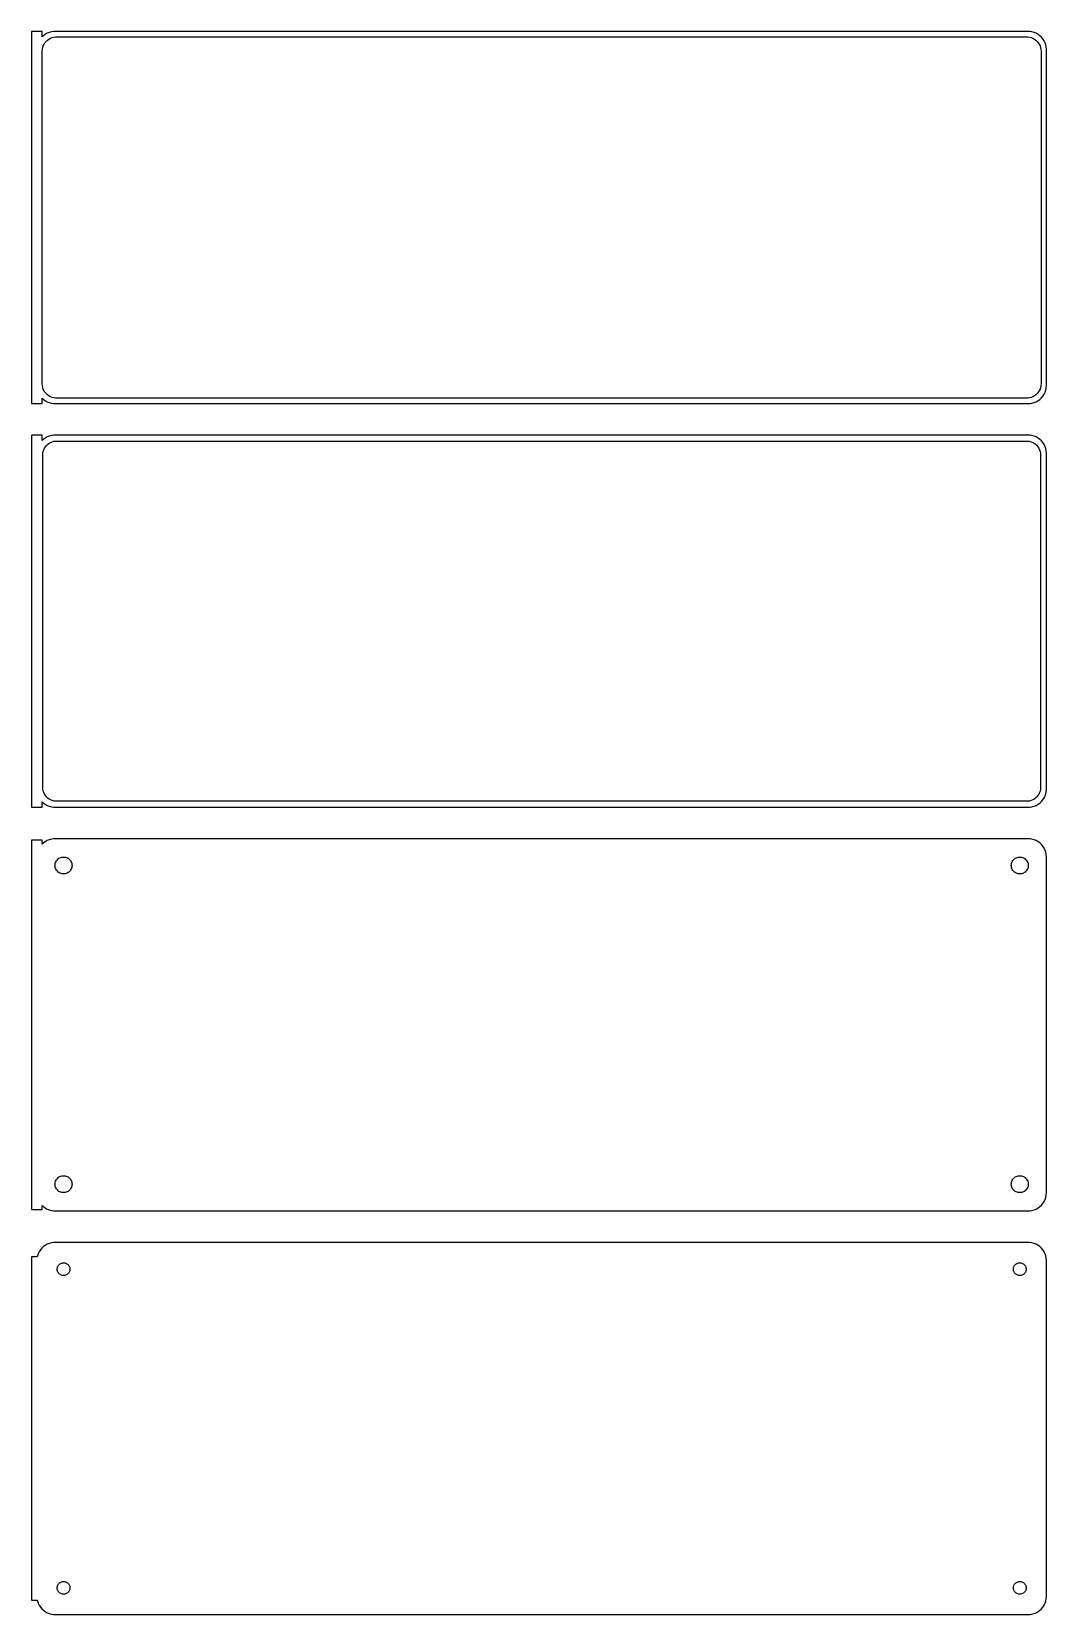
# Model space of a CAD drawing. Header units: metres. Extents: x -144 to 142, y 290 to 736.
import ezdxf

# ---------------------------------------------------------------- set-up
doc = ezdxf.new("R2010")
doc.units = ezdxf.units.M

msp = doc.modelspace()

# ---------------------------------------------------------------- linework, layer by layer
for p, q in [((-141, 736.49), (-144, 736.49)), ((-144, 736.49), (-144, 631.51)), ((-141, 735.059), (-141, 736.49)), ((-140.687, 735.353), (-141, 735.059)), ((-140.179, 735.722), (-140.687, 735.353)), ((-140.505, 732.927), (-140.236, 733.351)), ((-140.236, 733.351), (-139.916, 733.738)), ((-139.629, 736.024), (-140.179, 735.722)), ((-139.916, 733.738), (-139.55, 734.082)), ((-139.045, 736.255), (-139.629, 736.024)), ((-139.55, 734.082), (-139.143, 734.377)), ((-139.143, 734.377), (-138.703, 734.619)), ((-138.437, 736.411), (-139.045, 736.255)), ((-138.703, 734.619), (-138.236, 734.804)), ((-137.814, 736.49), (-138.437, 736.411)), ((-138.236, 734.804), (-137.75, 734.929)), ((137.814, 736.49), (-137.814, 736.49)), ((-137.75, 734.929), (-137.251, 734.992)), ((-137.251, 734.992), (137.251, 734.992)), ((137.251, 734.992), (137.75, 734.929)), ((137.75, 734.929), (138.236, 734.804)), ((138.437, 736.411), (137.814, 736.49)), ((138.236, 734.804), (138.703, 734.619)), ((139.045, 736.255), (138.437, 736.411)), ((138.703, 734.619), (139.143, 734.377)), ((139.629, 736.024), (139.045, 736.255)), ((139.143, 734.377), (139.55, 734.082)), ((139.55, 734.082), (139.916, 733.738)), ((140.179, 735.722), (139.629, 736.024)), ((139.916, 733.738), (140.236, 733.351)), ((140.687, 735.353), (140.179, 735.722)), ((140.236, 733.351), (140.505, 732.927)), ((141.145, 734.923), (140.687, 735.353)), ((141.545, 734.439), (141.145, 734.923)), ((141.882, 733.909), (141.545, 734.439)), ((142.149, 733.341), (141.882, 733.909)), ((142.343, 732.743), (142.149, 733.341)), ((-141, 731), (-140.968, 731.501)), ((-141, 637), (-141, 731)), ((-140.968, 731.501), (-140.874, 731.995)), ((-140.874, 731.995), (-140.719, 732.472)), ((-140.719, 732.472), (-140.505, 732.927)), ((140.505, 732.927), (140.719, 732.472)), ((140.719, 732.472), (140.874, 731.995)), ((140.874, 731.995), (140.968, 731.501)), ((140.968, 731.501), (141, 731)), ((141, 731), (141, 637)), ((142.461, 732.127), (142.343, 732.743)), ((142.5, 731.5), (142.461, 732.127)), ((142.5, 636.5), (142.5, 731.5)), ((-140.968, 636.499), (-141, 637)), ((-140.874, 636.005), (-140.968, 636.499)), ((-140.719, 635.528), (-140.874, 636.005)), ((-140.505, 635.073), (-140.719, 635.528)), ((-140.236, 634.649), (-140.505, 635.073)), ((140.505, 635.073), (140.236, 634.649)), ((140.719, 635.528), (140.505, 635.073)), ((140.874, 636.005), (140.719, 635.528)), ((140.968, 636.499), (140.874, 636.005)), ((141, 637), (140.968, 636.499)), ((142.149, 634.659), (142.343, 635.257)), ((142.343, 635.257), (142.461, 635.873)), ((142.461, 635.873), (142.5, 636.5)), ((-144, 631.51), (-141, 631.51)), ((-141, 632.941), (-140.687, 632.647)), ((-141, 631.51), (-141, 632.941)), ((-140.687, 632.647), (-140.179, 632.278)), ((-139.916, 634.262), (-140.236, 634.649)), ((-140.179, 632.278), (-139.629, 631.976)), ((-139.55, 633.918), (-139.916, 634.262)), ((-139.629, 631.976), (-139.045, 631.745)), ((-139.143, 633.623), (-139.55, 633.918)), ((-138.703, 633.381), (-139.143, 633.623)), ((-139.045, 631.745), (-138.437, 631.589)), ((-138.236, 633.196), (-138.703, 633.381)), ((-138.437, 631.589), (-137.814, 631.51)), ((-137.75, 633.071), (-138.236, 633.196)), ((-137.814, 631.51), (137.814, 631.51)), ((-137.251, 633.008), (-137.75, 633.071)), ((137.251, 633.008), (-137.251, 633.008)), ((137.75, 633.071), (137.251, 633.008)), ((138.236, 633.196), (137.75, 633.071)), ((137.814, 631.51), (138.437, 631.589)), ((138.703, 633.381), (138.236, 633.196)), ((138.437, 631.589), (139.045, 631.745)), ((139.143, 633.623), (138.703, 633.381)), ((139.045, 631.745), (139.629, 631.976)), ((139.55, 633.918), (139.143, 633.623)), ((139.916, 634.262), (139.55, 633.918)), ((139.629, 631.976), (140.179, 632.278)), ((140.236, 634.649), (139.916, 634.262)), ((140.179, 632.278), (140.687, 632.647)), ((140.687, 632.647), (141.145, 633.077)), ((141.145, 633.077), (141.545, 633.561)), ((141.545, 633.561), (141.882, 634.091)), ((141.882, 634.091), (142.149, 634.659)), ((-141, 622.49), (-144, 622.49)), ((-144, 622.49), (-144, 517.51)), ((-141, 621.059), (-141, 622.49)), ((-140.687, 621.353), (-141, 621.059)), ((-140.179, 621.722), (-140.687, 621.353)), ((-139.629, 622.024), (-140.179, 621.722)), ((-139.045, 622.255), (-139.629, 622.024)), ((-138.437, 622.411), (-139.045, 622.255)), ((-137.814, 622.49), (-138.437, 622.411)), ((137.814, 622.49), (-137.814, 622.49)), ((138.437, 622.411), (137.814, 622.49)), ((139.045, 622.255), (138.437, 622.411)), ((139.629, 622.024), (139.045, 622.255)), ((140.179, 621.722), (139.629, 622.024)), ((140.687, 621.353), (140.179, 621.722)), ((141.145, 620.923), (140.687, 621.353)), ((-140.873, 617), (-140.842, 617.485)), ((-140.873, 523), (-140.873, 617)), ((-140.842, 617.485), (-140.751, 617.963)), ((-140.751, 617.963), (-140.601, 618.426)), ((-140.601, 618.426), (-140.394, 618.866)), ((-140.394, 618.866), (-140.133, 619.276)), ((-140.133, 619.276), (-139.823, 619.651)), ((-139.823, 619.651), (-139.469, 619.984)), ((-139.469, 619.984), (-139.075, 620.27)), ((-139.075, 620.27), (-138.649, 620.504)), ((-138.649, 620.504), (-138.197, 620.683)), ((-138.197, 620.683), (-137.726, 620.804)), ((-137.726, 620.804), (-137.243, 620.865)), ((-137.243, 620.865), (137.243, 620.865)), ((137.243, 620.865), (137.726, 620.804)), ((137.726, 620.804), (138.197, 620.683)), ((138.197, 620.683), (138.649, 620.504)), ((138.649, 620.504), (139.075, 620.27)), ((139.075, 620.27), (139.469, 619.984)), ((139.469, 619.984), (139.823, 619.651)), ((139.823, 619.651), (140.133, 619.276)), ((140.133, 619.276), (140.394, 618.866)), ((140.394, 618.866), (140.601, 618.426)), ((140.601, 618.426), (140.751, 617.963)), ((140.751, 617.963), (140.842, 617.485)), ((140.842, 617.485), (140.873, 617)), ((140.873, 617), (140.873, 523)), ((141.545, 620.439), (141.145, 620.923)), ((141.882, 619.909), (141.545, 620.439)), ((142.149, 619.341), (141.882, 619.909)), ((142.343, 618.743), (142.149, 619.341)), ((142.461, 618.127), (142.343, 618.743)), ((142.5, 617.5), (142.461, 618.127)), ((142.5, 522.5), (142.5, 617.5)), ((-140.842, 522.515), (-140.873, 523)), ((140.873, 523), (140.842, 522.515)), ((-141, 518.941), (-140.687, 518.647)), ((-141, 517.51), (-141, 518.941)), ((-140.751, 522.037), (-140.842, 522.515)), ((-140.601, 521.574), (-140.751, 522.037)), ((-140.687, 518.647), (-140.179, 518.278)), ((-140.394, 521.134), (-140.601, 521.574)), ((-140.133, 520.724), (-140.394, 521.134)), ((-139.823, 520.349), (-140.133, 520.724)), ((-139.469, 520.016), (-139.823, 520.349)), ((-139.075, 519.73), (-139.469, 520.016)), ((-138.649, 519.496), (-139.075, 519.73)), ((-138.197, 519.317), (-138.649, 519.496)), ((-137.726, 519.196), (-138.197, 519.317)), ((-137.243, 519.135), (-137.726, 519.196)), ((137.243, 519.135), (-137.243, 519.135)), ((137.726, 519.196), (137.243, 519.135)), ((138.197, 519.317), (137.726, 519.196)), ((138.649, 519.496), (138.197, 519.317)), ((139.075, 519.73), (138.649, 519.496)), ((139.469, 520.016), (139.075, 519.73)), ((139.823, 520.349), (139.469, 520.016)), ((140.133, 520.724), (139.823, 520.349)), ((140.394, 521.134), (140.133, 520.724)), ((140.179, 518.278), (140.687, 518.647)), ((140.601, 521.574), (140.394, 521.134)), ((140.751, 522.037), (140.601, 521.574)), ((140.687, 518.647), (141.145, 519.077)), ((140.842, 522.515), (140.751, 522.037)), ((141.145, 519.077), (141.545, 519.561)), ((141.545, 519.561), (141.882, 520.091)), ((141.882, 520.091), (142.149, 520.659)), ((142.149, 520.659), (142.343, 521.257)), ((142.343, 521.257), (142.461, 521.873)), ((142.461, 521.873), (142.5, 522.5)), ((-144, 517.51), (-141, 517.51)), ((-140.179, 518.278), (-139.629, 517.976)), ((-139.629, 517.976), (-139.045, 517.745)), ((-139.045, 517.745), (-138.437, 517.589)), ((-138.437, 517.589), (-137.814, 517.51)), ((-137.814, 517.51), (137.814, 517.51)), ((137.814, 517.51), (138.437, 517.589)), ((138.437, 517.589), (139.045, 517.745)), ((139.045, 517.745), (139.629, 517.976)), ((139.629, 517.976), (140.179, 518.278)), ((-141, 508.115), (-144, 508.115)), ((-144, 508.115), (-144, 403.885)), ((-141, 507.059), (-141, 508.115)), ((-140.687, 507.353), (-141, 507.059)), ((-140.179, 507.722), (-140.687, 507.353)), ((-139.629, 508.024), (-140.179, 507.722)), ((-139.045, 508.255), (-139.629, 508.024)), ((-138.437, 508.411), (-139.045, 508.255)), ((-137.814, 508.49), (-138.437, 508.411)), ((137.814, 508.49), (-137.814, 508.49)), ((138.437, 508.411), (137.814, 508.49)), ((139.045, 508.255), (138.437, 508.411)), ((139.629, 508.024), (139.045, 508.255)), ((140.179, 507.722), (139.629, 508.024)), ((140.687, 507.353), (140.179, 507.722)), ((141.145, 506.923), (140.687, 507.353)), ((141.545, 506.439), (141.145, 506.923)), ((141.882, 505.909), (141.545, 506.439)), ((142.149, 505.341), (141.882, 505.909)), ((142.343, 504.743), (142.149, 505.341)), ((-137.4, 501), (-137.381, 501.301)), ((-137.381, 500.699), (-137.4, 501)), ((-137.381, 501.301), (-137.325, 501.597)), ((-137.325, 500.403), (-137.381, 500.699)), ((-137.325, 501.597), (-137.231, 501.883)), ((-137.231, 501.883), (-137.103, 502.156)), ((-137.103, 502.156), (-136.942, 502.411)), ((-136.942, 502.411), (-136.75, 502.643)), ((-136.75, 502.643), (-136.53, 502.849)), ((-136.53, 502.849), (-136.286, 503.026)), ((-136.286, 503.026), (-136.022, 503.172)), ((-136.022, 503.172), (-135.742, 503.283)), ((-135.742, 503.283), (-135.45, 503.357)), ((-135.45, 503.357), (-135.151, 503.395)), ((-135.151, 503.395), (-134.849, 503.395)), ((-134.849, 503.395), (-134.55, 503.357)), ((-134.55, 503.357), (-134.258, 503.283)), ((-134.258, 503.283), (-133.978, 503.172)), ((-133.978, 503.172), (-133.714, 503.026)), ((-133.714, 503.026), (-133.47, 502.849)), ((-133.47, 502.849), (-133.25, 502.643)), ((-133.25, 502.643), (-133.058, 502.411)), ((-133.058, 502.411), (-132.897, 502.156)), ((-132.897, 502.156), (-132.769, 501.883)), ((-132.769, 501.883), (-132.675, 501.597)), ((-132.675, 501.597), (-132.619, 501.301)), ((-132.619, 500.699), (-132.675, 500.403)), ((-132.619, 501.301), (-132.6, 501)), ((-132.6, 501), (-132.619, 500.699)), ((132.6, 501), (132.619, 501.301)), ((132.619, 500.699), (132.6, 501)), ((132.619, 501.301), (132.675, 501.597)), ((132.675, 500.403), (132.619, 500.699)), ((132.675, 501.597), (132.769, 501.883)), ((132.769, 501.883), (132.897, 502.156)), ((132.897, 502.156), (133.058, 502.411)), ((133.058, 502.411), (133.25, 502.643)), ((133.25, 502.643), (133.47, 502.849)), ((133.47, 502.849), (133.714, 503.026)), ((133.714, 503.026), (133.978, 503.172)), ((133.978, 503.172), (134.258, 503.283)), ((134.258, 503.283), (134.55, 503.357)), ((134.55, 503.357), (134.849, 503.395)), ((134.849, 503.395), (135.151, 503.395)), ((135.151, 503.395), (135.45, 503.357)), ((135.45, 503.357), (135.742, 503.283)), ((135.742, 503.283), (136.022, 503.172)), ((136.022, 503.172), (136.286, 503.026)), ((136.286, 503.026), (136.53, 502.849)), ((136.53, 502.849), (136.75, 502.643)), ((136.75, 502.643), (136.942, 502.411)), ((136.942, 502.411), (137.103, 502.156)), ((137.103, 502.156), (137.231, 501.883)), ((137.231, 501.883), (137.325, 501.597)), ((137.325, 501.597), (137.381, 501.301)), ((137.381, 500.699), (137.325, 500.403)), ((137.381, 501.301), (137.4, 501)), ((137.4, 501), (137.381, 500.699)), ((142.461, 504.127), (142.343, 504.743)), ((142.5, 503.5), (142.461, 504.127)), ((142.5, 408.5), (142.5, 503.5)), ((-137.231, 500.117), (-137.325, 500.403)), ((-137.103, 499.844), (-137.231, 500.117)), ((-136.942, 499.589), (-137.103, 499.844)), ((-136.75, 499.357), (-136.942, 499.589)), ((-136.53, 499.151), (-136.75, 499.357)), ((-136.286, 498.974), (-136.53, 499.151)), ((-136.022, 498.828), (-136.286, 498.974)), ((-135.742, 498.717), (-136.022, 498.828)), ((-135.45, 498.643), (-135.742, 498.717)), ((-135.151, 498.605), (-135.45, 498.643)), ((-134.849, 498.605), (-135.151, 498.605)), ((-134.55, 498.643), (-134.849, 498.605)), ((-134.258, 498.717), (-134.55, 498.643)), ((-133.978, 498.828), (-134.258, 498.717)), ((-133.714, 498.974), (-133.978, 498.828)), ((-133.47, 499.151), (-133.714, 498.974)), ((-133.25, 499.357), (-133.47, 499.151)), ((-133.058, 499.589), (-133.25, 499.357)), ((-132.897, 499.844), (-133.058, 499.589)), ((-132.769, 500.117), (-132.897, 499.844)), ((-132.675, 500.403), (-132.769, 500.117)), ((132.769, 500.117), (132.675, 500.403)), ((132.897, 499.844), (132.769, 500.117)), ((133.058, 499.589), (132.897, 499.844)), ((133.25, 499.357), (133.058, 499.589)), ((133.47, 499.151), (133.25, 499.357)), ((133.714, 498.974), (133.47, 499.151)), ((133.978, 498.828), (133.714, 498.974)), ((134.258, 498.717), (133.978, 498.828)), ((134.55, 498.643), (134.258, 498.717)), ((134.849, 498.605), (134.55, 498.643)), ((135.151, 498.605), (134.849, 498.605)), ((135.45, 498.643), (135.151, 498.605)), ((135.742, 498.717), (135.45, 498.643)), ((136.022, 498.828), (135.742, 498.717)), ((136.286, 498.974), (136.022, 498.828)), ((136.53, 499.151), (136.286, 498.974)), ((136.75, 499.357), (136.53, 499.151)), ((136.942, 499.589), (136.75, 499.357)), ((137.103, 499.844), (136.942, 499.589)), ((137.231, 500.117), (137.103, 499.844)), ((137.325, 500.403), (137.231, 500.117)), ((-137.4, 411), (-137.381, 411.301)), ((-137.381, 411.301), (-137.325, 411.597)), ((-137.325, 411.597), (-137.231, 411.883)), ((-137.231, 411.883), (-137.103, 412.156)), ((-137.103, 412.156), (-136.942, 412.411)), ((-136.942, 412.411), (-136.75, 412.643)), ((-136.75, 412.643), (-136.53, 412.849)), ((-136.53, 412.849), (-136.286, 413.026)), ((-136.286, 413.026), (-136.022, 413.172)), ((-136.022, 413.172), (-135.742, 413.283)), ((-135.742, 413.283), (-135.45, 413.357)), ((-135.45, 413.357), (-135.151, 413.395)), ((-135.151, 413.395), (-134.849, 413.395)), ((-134.849, 413.395), (-134.55, 413.357)), ((-134.55, 413.357), (-134.258, 413.283)), ((-134.258, 413.283), (-133.978, 413.172)), ((-133.978, 413.172), (-133.714, 413.026)), ((-133.714, 413.026), (-133.47, 412.849)), ((-133.47, 412.849), (-133.25, 412.643)), ((-133.25, 412.643), (-133.058, 412.411)), ((-133.058, 412.411), (-132.897, 412.156)), ((-132.897, 412.156), (-132.769, 411.883)), ((-132.769, 411.883), (-132.675, 411.597)), ((-132.675, 411.597), (-132.619, 411.301)), ((-132.619, 411.301), (-132.6, 411)), ((132.6, 411), (132.619, 411.301)), ((132.619, 411.301), (132.675, 411.597)), ((132.675, 411.597), (132.769, 411.883)), ((132.769, 411.883), (132.897, 412.156)), ((132.897, 412.156), (133.058, 412.411)), ((133.058, 412.411), (133.25, 412.643)), ((133.25, 412.643), (133.47, 412.849)), ((133.47, 412.849), (133.714, 413.026)), ((133.714, 413.026), (133.978, 413.172)), ((133.978, 413.172), (134.258, 413.283)), ((134.258, 413.283), (134.55, 413.357)), ((134.55, 413.357), (134.849, 413.395)), ((134.849, 413.395), (135.151, 413.395)), ((135.151, 413.395), (135.45, 413.357)), ((135.45, 413.357), (135.742, 413.283)), ((135.742, 413.283), (136.022, 413.172)), ((136.022, 413.172), (136.286, 413.026)), ((136.286, 413.026), (136.53, 412.849)), ((136.53, 412.849), (136.75, 412.643)), ((136.75, 412.643), (136.942, 412.411)), ((136.942, 412.411), (137.103, 412.156)), ((137.103, 412.156), (137.231, 411.883)), ((137.231, 411.883), (137.325, 411.597)), ((137.325, 411.597), (137.381, 411.301)), ((137.381, 411.301), (137.4, 411)), ((-137.381, 410.699), (-137.4, 411)), ((-137.325, 410.403), (-137.381, 410.699)), ((-137.231, 410.117), (-137.325, 410.403)), ((-137.103, 409.844), (-137.231, 410.117)), ((-136.942, 409.589), (-137.103, 409.844)), ((-136.75, 409.357), (-136.942, 409.589)), ((-136.53, 409.151), (-136.75, 409.357)), ((-136.286, 408.974), (-136.53, 409.151)), ((-136.022, 408.828), (-136.286, 408.974)), ((-135.742, 408.717), (-136.022, 408.828)), ((-135.45, 408.643), (-135.742, 408.717)), ((-135.151, 408.605), (-135.45, 408.643)), ((-134.849, 408.605), (-135.151, 408.605)), ((-134.55, 408.643), (-134.849, 408.605)), ((-134.258, 408.717), (-134.55, 408.643)), ((-133.978, 408.828), (-134.258, 408.717)), ((-133.714, 408.974), (-133.978, 408.828)), ((-133.47, 409.151), (-133.714, 408.974)), ((-133.25, 409.357), (-133.47, 409.151)), ((-133.058, 409.589), (-133.25, 409.357)), ((-132.897, 409.844), (-133.058, 409.589)), ((-132.769, 410.117), (-132.897, 409.844)), ((-132.675, 410.403), (-132.769, 410.117)), ((-132.619, 410.699), (-132.675, 410.403)), ((-132.6, 411), (-132.619, 410.699)), ((132.619, 410.699), (132.6, 411)), ((132.675, 410.403), (132.619, 410.699)), ((132.769, 410.117), (132.675, 410.403)), ((132.897, 409.844), (132.769, 410.117)), ((133.058, 409.589), (132.897, 409.844)), ((133.25, 409.357), (133.058, 409.589)), ((133.47, 409.151), (133.25, 409.357)), ((133.714, 408.974), (133.47, 409.151)), ((133.978, 408.828), (133.714, 408.974)), ((134.258, 408.717), (133.978, 408.828)), ((134.55, 408.643), (134.258, 408.717)), ((134.849, 408.605), (134.55, 408.643)), ((135.151, 408.605), (134.849, 408.605)), ((135.45, 408.643), (135.151, 408.605)), ((135.742, 408.717), (135.45, 408.643)), ((136.022, 408.828), (135.742, 408.717)), ((136.286, 408.974), (136.022, 408.828)), ((136.53, 409.151), (136.286, 408.974)), ((136.75, 409.357), (136.53, 409.151)), ((136.942, 409.589), (136.75, 409.357)), ((137.103, 409.844), (136.942, 409.589)), ((137.231, 410.117), (137.103, 409.844)), ((137.325, 410.403), (137.231, 410.117)), ((137.381, 410.699), (137.325, 410.403)), ((137.4, 411), (137.381, 410.699)), ((142.149, 406.659), (142.343, 407.257)), ((142.343, 407.257), (142.461, 407.873)), ((142.461, 407.873), (142.5, 408.5)), ((-144, 403.885), (-141, 403.885)), ((-141, 403.885), (-141, 404.941)), ((-141, 404.941), (-140.687, 404.647)), ((-140.687, 404.647), (-140.179, 404.278)), ((-140.179, 404.278), (-139.629, 403.976)), ((-139.629, 403.976), (-139.045, 403.745)), ((-139.045, 403.745), (-138.437, 403.589)), ((-138.437, 403.589), (-137.814, 403.51)), ((-137.814, 403.51), (137.814, 403.51)), ((137.814, 403.51), (138.437, 403.589)), ((138.437, 403.589), (139.045, 403.745)), ((139.045, 403.745), (139.629, 403.976)), ((139.629, 403.976), (140.179, 404.278)), ((140.179, 404.278), (140.687, 404.647)), ((140.687, 404.647), (141.145, 405.077)), ((141.145, 405.077), (141.545, 405.561)), ((141.545, 405.561), (141.882, 406.091)), ((141.882, 406.091), (142.149, 406.659)), ((-140.687, 393.353), (-141.145, 392.923)), ((-140.179, 393.722), (-140.687, 393.353)), ((-139.629, 394.024), (-140.179, 393.722)), ((-139.045, 394.255), (-139.629, 394.024)), ((-138.437, 394.411), (-139.045, 394.255)), ((-137.814, 394.49), (-138.437, 394.411)), ((137.814, 394.49), (-137.814, 394.49)), ((138.437, 394.411), (137.814, 394.49)), ((139.045, 394.255), (138.437, 394.411)), ((139.629, 394.024), (139.045, 394.255)), ((140.179, 393.722), (139.629, 394.024)), ((140.687, 393.353), (140.179, 393.722)), ((141.145, 392.923), (140.687, 393.353)), ((-142.4, 390.444), (-144, 390.444)), ((-144, 390.444), (-144, 293.556)), ((-142.343, 390.743), (-142.4, 390.444)), ((-142.149, 391.341), (-142.343, 390.743)), ((-141.882, 391.909), (-142.149, 391.341)), ((-141.545, 392.439), (-141.882, 391.909)), ((-141.145, 392.923), (-141.545, 392.439)), ((141.545, 392.439), (141.145, 392.923)), ((141.882, 391.909), (141.545, 392.439)), ((142.149, 391.341), (141.882, 391.909)), ((142.343, 390.743), (142.149, 391.341)), ((142.461, 390.127), (142.343, 390.743)), ((142.5, 389.5), (142.461, 390.127)), ((142.5, 294.5), (142.5, 389.5)), ((-136.8, 387), (-136.786, 387.226)), ((-136.786, 386.774), (-136.8, 387)), ((-136.786, 387.226), (-136.743, 387.448)), ((-136.743, 386.552), (-136.786, 386.774)), ((-136.743, 387.448), (-136.674, 387.663)), ((-136.674, 386.337), (-136.743, 386.552)), ((-136.674, 387.663), (-136.577, 387.867)), ((-136.577, 386.133), (-136.674, 386.337)), ((-136.577, 387.867), (-136.456, 388.058)), ((-136.456, 385.942), (-136.577, 386.133)), ((-136.456, 388.058), (-136.312, 388.232)), ((-136.312, 385.768), (-136.456, 385.942)), ((-136.312, 388.232), (-136.147, 388.387)), ((-136.147, 385.613), (-136.312, 385.768)), ((-136.147, 388.387), (-135.964, 388.52)), ((-135.964, 385.48), (-136.147, 385.613)), ((-135.964, 388.52), (-135.766, 388.629)), ((-135.766, 385.371), (-135.964, 385.48)), ((-135.766, 388.629), (-135.556, 388.712)), ((-135.556, 385.288), (-135.766, 385.371)), ((-135.556, 388.712), (-135.337, 388.768)), ((-135.337, 385.232), (-135.556, 385.288)), ((-135.337, 388.768), (-135.113, 388.796)), ((-135.113, 385.204), (-135.337, 385.232)), ((-135.113, 388.796), (-134.887, 388.796)), ((-134.887, 385.204), (-135.113, 385.204)), ((-134.887, 388.796), (-134.663, 388.768)), ((-134.663, 385.232), (-134.887, 385.204)), ((-134.663, 388.768), (-134.444, 388.712)), ((-134.444, 385.288), (-134.663, 385.232)), ((-134.444, 388.712), (-134.234, 388.629)), ((-134.234, 385.371), (-134.444, 385.288)), ((-134.234, 388.629), (-134.036, 388.52)), ((-134.036, 385.48), (-134.234, 385.371)), ((-134.036, 388.52), (-133.853, 388.387)), ((-133.853, 385.613), (-134.036, 385.48)), ((-133.853, 388.387), (-133.688, 388.232)), ((-133.688, 385.768), (-133.853, 385.613)), ((-133.688, 388.232), (-133.544, 388.058)), ((-133.544, 385.942), (-133.688, 385.768)), ((-133.544, 388.058), (-133.423, 387.867)), ((-133.423, 386.133), (-133.544, 385.942)), ((-133.423, 387.867), (-133.326, 387.663)), ((-133.326, 386.337), (-133.423, 386.133)), ((-133.326, 387.663), (-133.257, 387.448)), ((-133.257, 386.552), (-133.326, 386.337)), ((-133.257, 387.448), (-133.214, 387.226)), ((-133.214, 386.774), (-133.257, 386.552)), ((-133.214, 387.226), (-133.2, 387)), ((-133.2, 387), (-133.214, 386.774)), ((133.2, 387), (133.214, 387.226)), ((133.214, 386.774), (133.2, 387)), ((133.214, 387.226), (133.257, 387.448)), ((133.257, 386.552), (133.214, 386.774)), ((133.257, 387.448), (133.326, 387.663)), ((133.326, 386.337), (133.257, 386.552)), ((133.326, 387.663), (133.423, 387.867)), ((133.423, 386.133), (133.326, 386.337)), ((133.423, 387.867), (133.544, 388.058)), ((133.544, 385.942), (133.423, 386.133)), ((133.544, 388.058), (133.688, 388.232)), ((133.688, 385.768), (133.544, 385.942)), ((133.688, 388.232), (133.853, 388.387)), ((133.853, 385.613), (133.688, 385.768)), ((133.853, 388.387), (134.036, 388.52)), ((134.036, 385.48), (133.853, 385.613)), ((134.036, 388.52), (134.234, 388.629)), ((134.234, 385.371), (134.036, 385.48)), ((134.234, 388.629), (134.444, 388.712)), ((134.444, 385.288), (134.234, 385.371)), ((134.444, 388.712), (134.663, 388.768)), ((134.663, 385.232), (134.444, 385.288)), ((134.663, 388.768), (134.887, 388.796)), ((134.887, 385.204), (134.663, 385.232)), ((134.887, 388.796), (135.113, 388.796)), ((135.113, 385.204), (134.887, 385.204)), ((135.113, 388.796), (135.337, 388.768)), ((135.337, 385.232), (135.113, 385.204)), ((135.337, 388.768), (135.556, 388.712)), ((135.556, 385.288), (135.337, 385.232)), ((135.556, 388.712), (135.766, 388.629)), ((135.766, 385.371), (135.556, 385.288)), ((135.766, 388.629), (135.964, 388.52)), ((135.964, 385.48), (135.766, 385.371)), ((135.964, 388.52), (136.147, 388.387)), ((136.147, 385.613), (135.964, 385.48)), ((136.147, 388.387), (136.312, 388.232)), ((136.312, 385.768), (136.147, 385.613)), ((136.312, 388.232), (136.456, 388.058)), ((136.456, 385.942), (136.312, 385.768)), ((136.456, 388.058), (136.577, 387.867)), ((136.577, 386.133), (136.456, 385.942)), ((136.577, 387.867), (136.674, 387.663)), ((136.674, 386.337), (136.577, 386.133)), ((136.674, 387.663), (136.743, 387.448)), ((136.743, 386.552), (136.674, 386.337)), ((136.743, 387.448), (136.786, 387.226)), ((136.786, 386.774), (136.743, 386.552)), ((136.786, 387.226), (136.8, 387)), ((136.8, 387), (136.786, 386.774)), ((-136.8, 297), (-136.786, 297.226)), ((-136.786, 296.774), (-136.8, 297)), ((-136.786, 297.226), (-136.743, 297.448)), ((-136.743, 296.552), (-136.786, 296.774)), ((-136.743, 297.448), (-136.674, 297.663)), ((-136.674, 296.337), (-136.743, 296.552)), ((-136.674, 297.663), (-136.577, 297.867)), ((-136.577, 296.133), (-136.674, 296.337)), ((-136.577, 297.867), (-136.456, 298.058)), ((-136.456, 295.942), (-136.577, 296.133)), ((-136.456, 298.058), (-136.312, 298.232)), ((-136.312, 295.768), (-136.456, 295.942)), ((-136.312, 298.232), (-136.147, 298.387)), ((-136.147, 295.613), (-136.312, 295.768)), ((-136.147, 298.387), (-135.964, 298.52)), ((-135.964, 295.48), (-136.147, 295.613)), ((-135.964, 298.52), (-135.766, 298.629)), ((-135.766, 295.371), (-135.964, 295.48)), ((-135.766, 298.629), (-135.556, 298.712)), ((-135.556, 295.288), (-135.766, 295.371)), ((-135.556, 298.712), (-135.337, 298.768)), ((-135.337, 295.232), (-135.556, 295.288)), ((-135.337, 298.768), (-135.113, 298.796)), ((-135.113, 295.204), (-135.337, 295.232)), ((-135.113, 298.796), (-134.887, 298.796)), ((-134.887, 295.204), (-135.113, 295.204)), ((-134.887, 298.796), (-134.663, 298.768)), ((-134.663, 295.232), (-134.887, 295.204)), ((-134.663, 298.768), (-134.444, 298.712)), ((-134.444, 295.288), (-134.663, 295.232)), ((-134.444, 298.712), (-134.234, 298.629)), ((-134.234, 295.371), (-134.444, 295.288)), ((-134.234, 298.629), (-134.036, 298.52)), ((-134.036, 295.48), (-134.234, 295.371)), ((-134.036, 298.52), (-133.853, 298.387)), ((-133.853, 295.613), (-134.036, 295.48)), ((-133.853, 298.387), (-133.688, 298.232)), ((-133.688, 295.768), (-133.853, 295.613)), ((-133.688, 298.232), (-133.544, 298.058)), ((-133.544, 295.942), (-133.688, 295.768)), ((-133.544, 298.058), (-133.423, 297.867)), ((-133.423, 296.133), (-133.544, 295.942)), ((-133.423, 297.867), (-133.326, 297.663)), ((-133.326, 296.337), (-133.423, 296.133)), ((-133.326, 297.663), (-133.257, 297.448)), ((-133.257, 296.552), (-133.326, 296.337)), ((-133.257, 297.448), (-133.214, 297.226)), ((-133.214, 296.774), (-133.257, 296.552)), ((-133.214, 297.226), (-133.2, 297)), ((-133.2, 297), (-133.214, 296.774)), ((133.2, 297), (133.214, 297.226)), ((133.214, 296.774), (133.2, 297)), ((133.214, 297.226), (133.257, 297.448)), ((133.257, 296.552), (133.214, 296.774)), ((133.257, 297.448), (133.326, 297.663)), ((133.326, 296.337), (133.257, 296.552)), ((133.326, 297.663), (133.423, 297.867)), ((133.423, 296.133), (133.326, 296.337)), ((133.423, 297.867), (133.544, 298.058)), ((133.544, 295.942), (133.423, 296.133)), ((133.544, 298.058), (133.688, 298.232)), ((133.688, 295.768), (133.544, 295.942)), ((133.688, 298.232), (133.853, 298.387)), ((133.853, 295.613), (133.688, 295.768)), ((133.853, 298.387), (134.036, 298.52)), ((134.036, 295.48), (133.853, 295.613)), ((134.036, 298.52), (134.234, 298.629)), ((134.234, 295.371), (134.036, 295.48)), ((134.234, 298.629), (134.444, 298.712)), ((134.444, 295.288), (134.234, 295.371)), ((134.444, 298.712), (134.663, 298.768)), ((134.663, 295.232), (134.444, 295.288)), ((134.663, 298.768), (134.887, 298.796)), ((134.887, 295.204), (134.663, 295.232)), ((134.887, 298.796), (135.113, 298.796)), ((135.113, 295.204), (134.887, 295.204)), ((135.113, 298.796), (135.337, 298.768)), ((135.337, 295.232), (135.113, 295.204)), ((135.337, 298.768), (135.556, 298.712)), ((135.556, 295.288), (135.337, 295.232)), ((135.556, 298.712), (135.766, 298.629)), ((135.766, 295.371), (135.556, 295.288)), ((135.766, 298.629), (135.964, 298.52)), ((135.964, 295.48), (135.766, 295.371)), ((135.964, 298.52), (136.147, 298.387)), ((136.147, 295.613), (135.964, 295.48)), ((136.147, 298.387), (136.312, 298.232)), ((136.312, 295.768), (136.147, 295.613)), ((136.312, 298.232), (136.456, 298.058)), ((136.456, 295.942), (136.312, 295.768)), ((136.456, 298.058), (136.577, 297.867)), ((136.577, 296.133), (136.456, 295.942)), ((136.577, 297.867), (136.674, 297.663)), ((136.674, 296.337), (136.577, 296.133)), ((136.674, 297.663), (136.743, 297.448)), ((136.743, 296.552), (136.674, 296.337)), ((136.743, 297.448), (136.786, 297.226)), ((136.786, 296.774), (136.743, 296.552)), ((136.786, 297.226), (136.8, 297)), ((136.8, 297), (136.786, 296.774)), ((-144, 293.556), (-142.4, 293.556)), ((-142.4, 293.556), (-142.343, 293.257)), ((-142.343, 293.257), (-142.149, 292.659)), ((-142.149, 292.659), (-141.882, 292.091)), ((-141.882, 292.091), (-141.545, 291.561)), ((-141.545, 291.561), (-141.145, 291.077)), ((-141.145, 291.077), (-140.687, 290.647)), ((-140.687, 290.647), (-140.179, 290.278)), ((140.179, 290.278), (140.687, 290.647)), ((140.687, 290.647), (141.145, 291.077)), ((141.145, 291.077), (141.545, 291.561)), ((141.545, 291.561), (141.882, 292.091)), ((141.882, 292.091), (142.149, 292.659)), ((142.149, 292.659), (142.343, 293.257)), ((142.343, 293.257), (142.461, 293.873)), ((142.461, 293.873), (142.5, 294.5)), ((-140.179, 290.278), (-139.629, 289.976)), ((-139.629, 289.976), (-139.045, 289.745)), ((-139.045, 289.745), (-138.437, 289.589)), ((-138.437, 289.589), (-137.814, 289.51)), ((-137.814, 289.51), (137.814, 289.51)), ((137.814, 289.51), (138.437, 289.589)), ((138.437, 289.589), (139.045, 289.745)), ((139.045, 289.745), (139.629, 289.976)), ((139.629, 289.976), (140.179, 290.278))]:
    msp.add_line(p, q)

doc.saveas('drawing.dxf')
